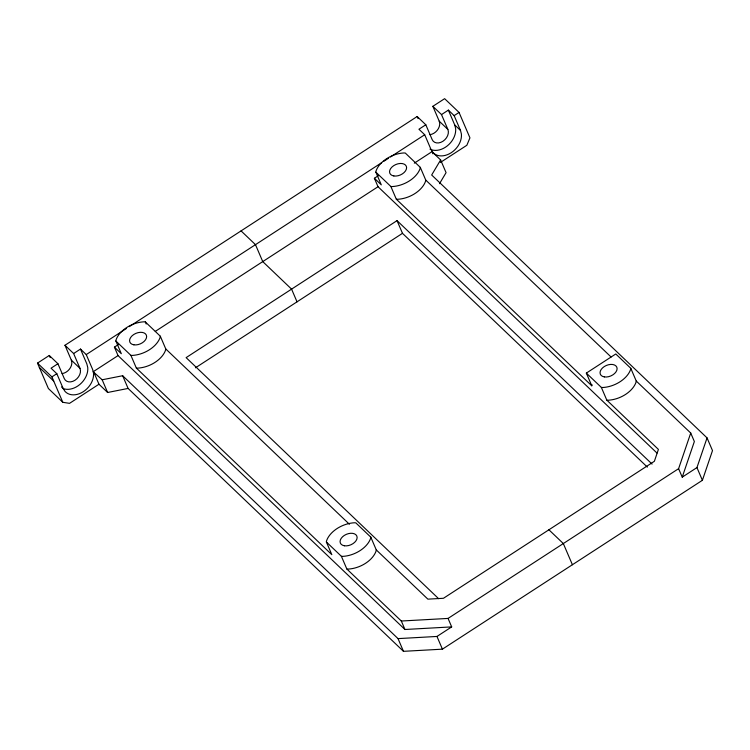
<?xml version="1.0" encoding="UTF-8"?>
<svg xmlns="http://www.w3.org/2000/svg" width="750" height="750" viewBox="0 0 750 750"><rect width="100%" height="100%" fill="white"/><g stroke="black" fill="none" stroke-linecap="round" stroke-linejoin="round"><path stroke-width="1.12" d="M118.331 344.569L114.413 347.119L121.322 353.709L115.875 341.006L116.072 339.844A23.887 15.197 -23.2 0 1 143.812 321.825L145.303 321.891L160.322 336.234L165.769 348.938L349.397 524.241M160.322 336.234L160.125 337.397A23.887 15.197 -23.2 0 1 132.375 355.416L130.894 355.35L115.875 341.006M165.769 348.938L165.572 350.1A23.887 15.197 -23.2 0 1 137.822 368.119L136.341 368.053L130.894 355.35M378.309 175.706L374.381 178.256L381.291 184.856L375.844 172.144L376.041 170.981A23.887 15.197 -23.2 0 1 403.791 152.963L405.272 153.028L420.3 167.372L425.747 180.075L611.062 356.991M136.341 368.053L331.819 554.663L326.372 541.959L326.569 540.797A23.887 15.197 -23.2 0 1 354.319 522.769L355.8 522.844L370.819 537.178L376.266 549.891L427.875 599.147L443.447 598.284L654.375 461.288L658.416 449.409L606.816 400.144L601.369 387.441L586.341 373.097L615.778 353.981L630.797 368.325L636.244 381.028L690.731 433.041L694.359 441.516L682.228 477.15L678.6 468.675L690.731 433.041M420.3 167.372L420.103 168.534A23.887 15.197 -23.2 0 1 392.353 186.553L390.863 186.487L375.844 172.144M425.747 180.075L425.55 181.237A23.887 15.197 -23.2 0 1 397.8 199.266L396.309 199.191L390.863 186.487M370.819 537.178L370.622 538.341A23.887 15.197 -23.2 0 1 342.881 556.369L341.391 556.303L326.372 541.959M376.266 549.891L376.069 551.053A23.887 15.197 -23.2 0 1 348.328 569.072L346.837 569.006L341.391 556.303M396.309 199.191L591.788 385.809L591.984 384.647M630.797 368.325L630.6 369.488A23.887 15.197 -23.2 0 1 602.85 387.506L601.369 387.441M636.244 381.028L636.047 382.191A23.887 15.197 -23.2 0 1 608.297 400.219L606.816 400.144M682.228 477.15L696.947 467.587L707.053 437.897L431.672 175.003L440.625 159.947L431.972 151.688L414.309 163.153M93.197 371.737L102.169 379.781L122.653 375.731L128.1 388.434L403.472 651.328L442.416 649.163L702.394 480.3L712.5 450.6L707.053 437.897M439.509 183.694L446.072 172.65L440.625 159.947M128.1 388.434L107.616 392.484L98.963 384.234L69.534 403.35L62.812 402.3L48.394 388.528L37.5 363.113L49.275 355.472L57.919 363.731L64.275 378.553A9.553 7.116 -46.3 0 0 75.028 380.231A9.553 7.116 -46.3 0 0 79.978 368.363L73.622 353.531L64.969 345.272L417.159 116.513L425.812 124.772L432.169 139.603A9.553 7.116 -46.3 0 0 442.922 141.281A9.553 7.116 -46.3 0 0 447.863 129.403L441.506 114.581L432.853 106.322L444.628 98.672L459.047 112.434L469.941 137.85L466.847 145.275L440.363 162.478M57.919 363.731L51.056 368.194L56.822 373.697L63.178 388.519L65.091 391.481A17.916 13.341 -46.3 0 0 83.344 391.669A17.916 13.341 -46.3 0 0 93.516 373.022L92.606 369.403L86.25 354.581L80.484 349.069L73.622 353.531M425.812 124.772L418.941 129.234L424.706 134.738L431.062 149.569L432.975 152.531A17.916 13.341 -46.3 0 0 451.228 152.719A17.916 13.341 -46.3 0 0 461.4 134.062L460.5 130.453L454.144 115.622L448.378 110.119L441.506 114.581M37.5 363.113L51.919 376.884L56.822 373.697M86.25 354.581L126.356 328.528M129.291 326.625L381.666 162.694M383.625 161.428L388.519 158.25M390.469 156.975L424.706 134.738M454.144 115.622L459.047 112.434M346.837 569.006L401.325 621.019L448.059 618.422L451.688 626.897L404.953 629.494L118.041 355.594L93.516 371.522L98.963 384.234M155.287 331.397L378.019 186.731L656.972 453.038M652.069 464.091L397.041 220.631L186.122 357.628L438.609 598.669M195.469 367.8L402.488 233.334L647.353 467.1M448.059 618.422L678.6 468.675M122.653 375.731L398.025 638.616L436.969 636.45L451.688 626.897M432.3 151.481L432.881 153.806M448.378 110.119L454.725 124.941L460.5 130.453M432.853 106.322L439.209 121.144L447.863 129.403M241.069 230.897L255.478 244.659L262.744 261.6L291.581 289.134L297.028 301.837M548.906 529.781L563.325 543.553L572.409 564.731M64.969 345.272L71.325 360.103L79.978 368.363M61.528 386.944L63.178 388.519M39.319 367.35L53.737 381.112M696.947 467.587L702.394 480.3M586.341 373.097L591.788 385.809M417.159 116.513L418.069 118.631M397.041 220.631L402.488 233.334M374.381 178.256L378.019 186.731M436.969 636.45L442.416 649.163M401.325 621.019L404.953 629.494M398.025 638.616L403.472 651.328M145.303 321.891L146.213 324.009M114.413 347.119L118.041 355.594M102.169 379.781L107.616 392.484M80.484 349.069L86.841 363.9L87.75 367.509A17.916 13.341 -46.3 0 1 79.894 384.441A17.916 13.341 -46.3 0 1 62.916 388.463M49.275 355.472L50.184 357.591M51.919 376.884L62.812 402.3M454.725 124.941L455.634 128.559A17.916 13.341 -46.3 0 1 447.338 145.856A17.916 13.341 -46.3 0 1 429.994 149.138M439.209 121.144A9.553 7.116 -46.3 0 1 429.956 134.662M71.325 360.103A9.553 7.116 -46.3 0 1 62.062 373.612M604.359 376.913A8.963 5.7 -23.2 0 0 617.109 368.634A8.963 5.7 -23.2 0 0 604.247 366.581A8.963 5.7 -23.2 0 0 604.359 376.913M393.863 175.959A8.963 5.7 -23.2 0 0 406.603 167.681A8.963 5.7 -23.2 0 0 393.75 165.628A8.963 5.7 -23.2 0 0 393.863 175.959M344.391 545.775A8.963 5.7 -23.2 0 0 357.131 537.497A8.963 5.7 -23.2 0 0 344.269 535.444A8.963 5.7 -23.2 0 0 344.391 545.775M133.884 344.822A8.963 5.7 -23.2 0 0 146.634 336.544A8.963 5.7 -23.2 0 0 133.772 334.491A8.963 5.7 -23.2 0 0 133.884 344.822"/></g></svg>
